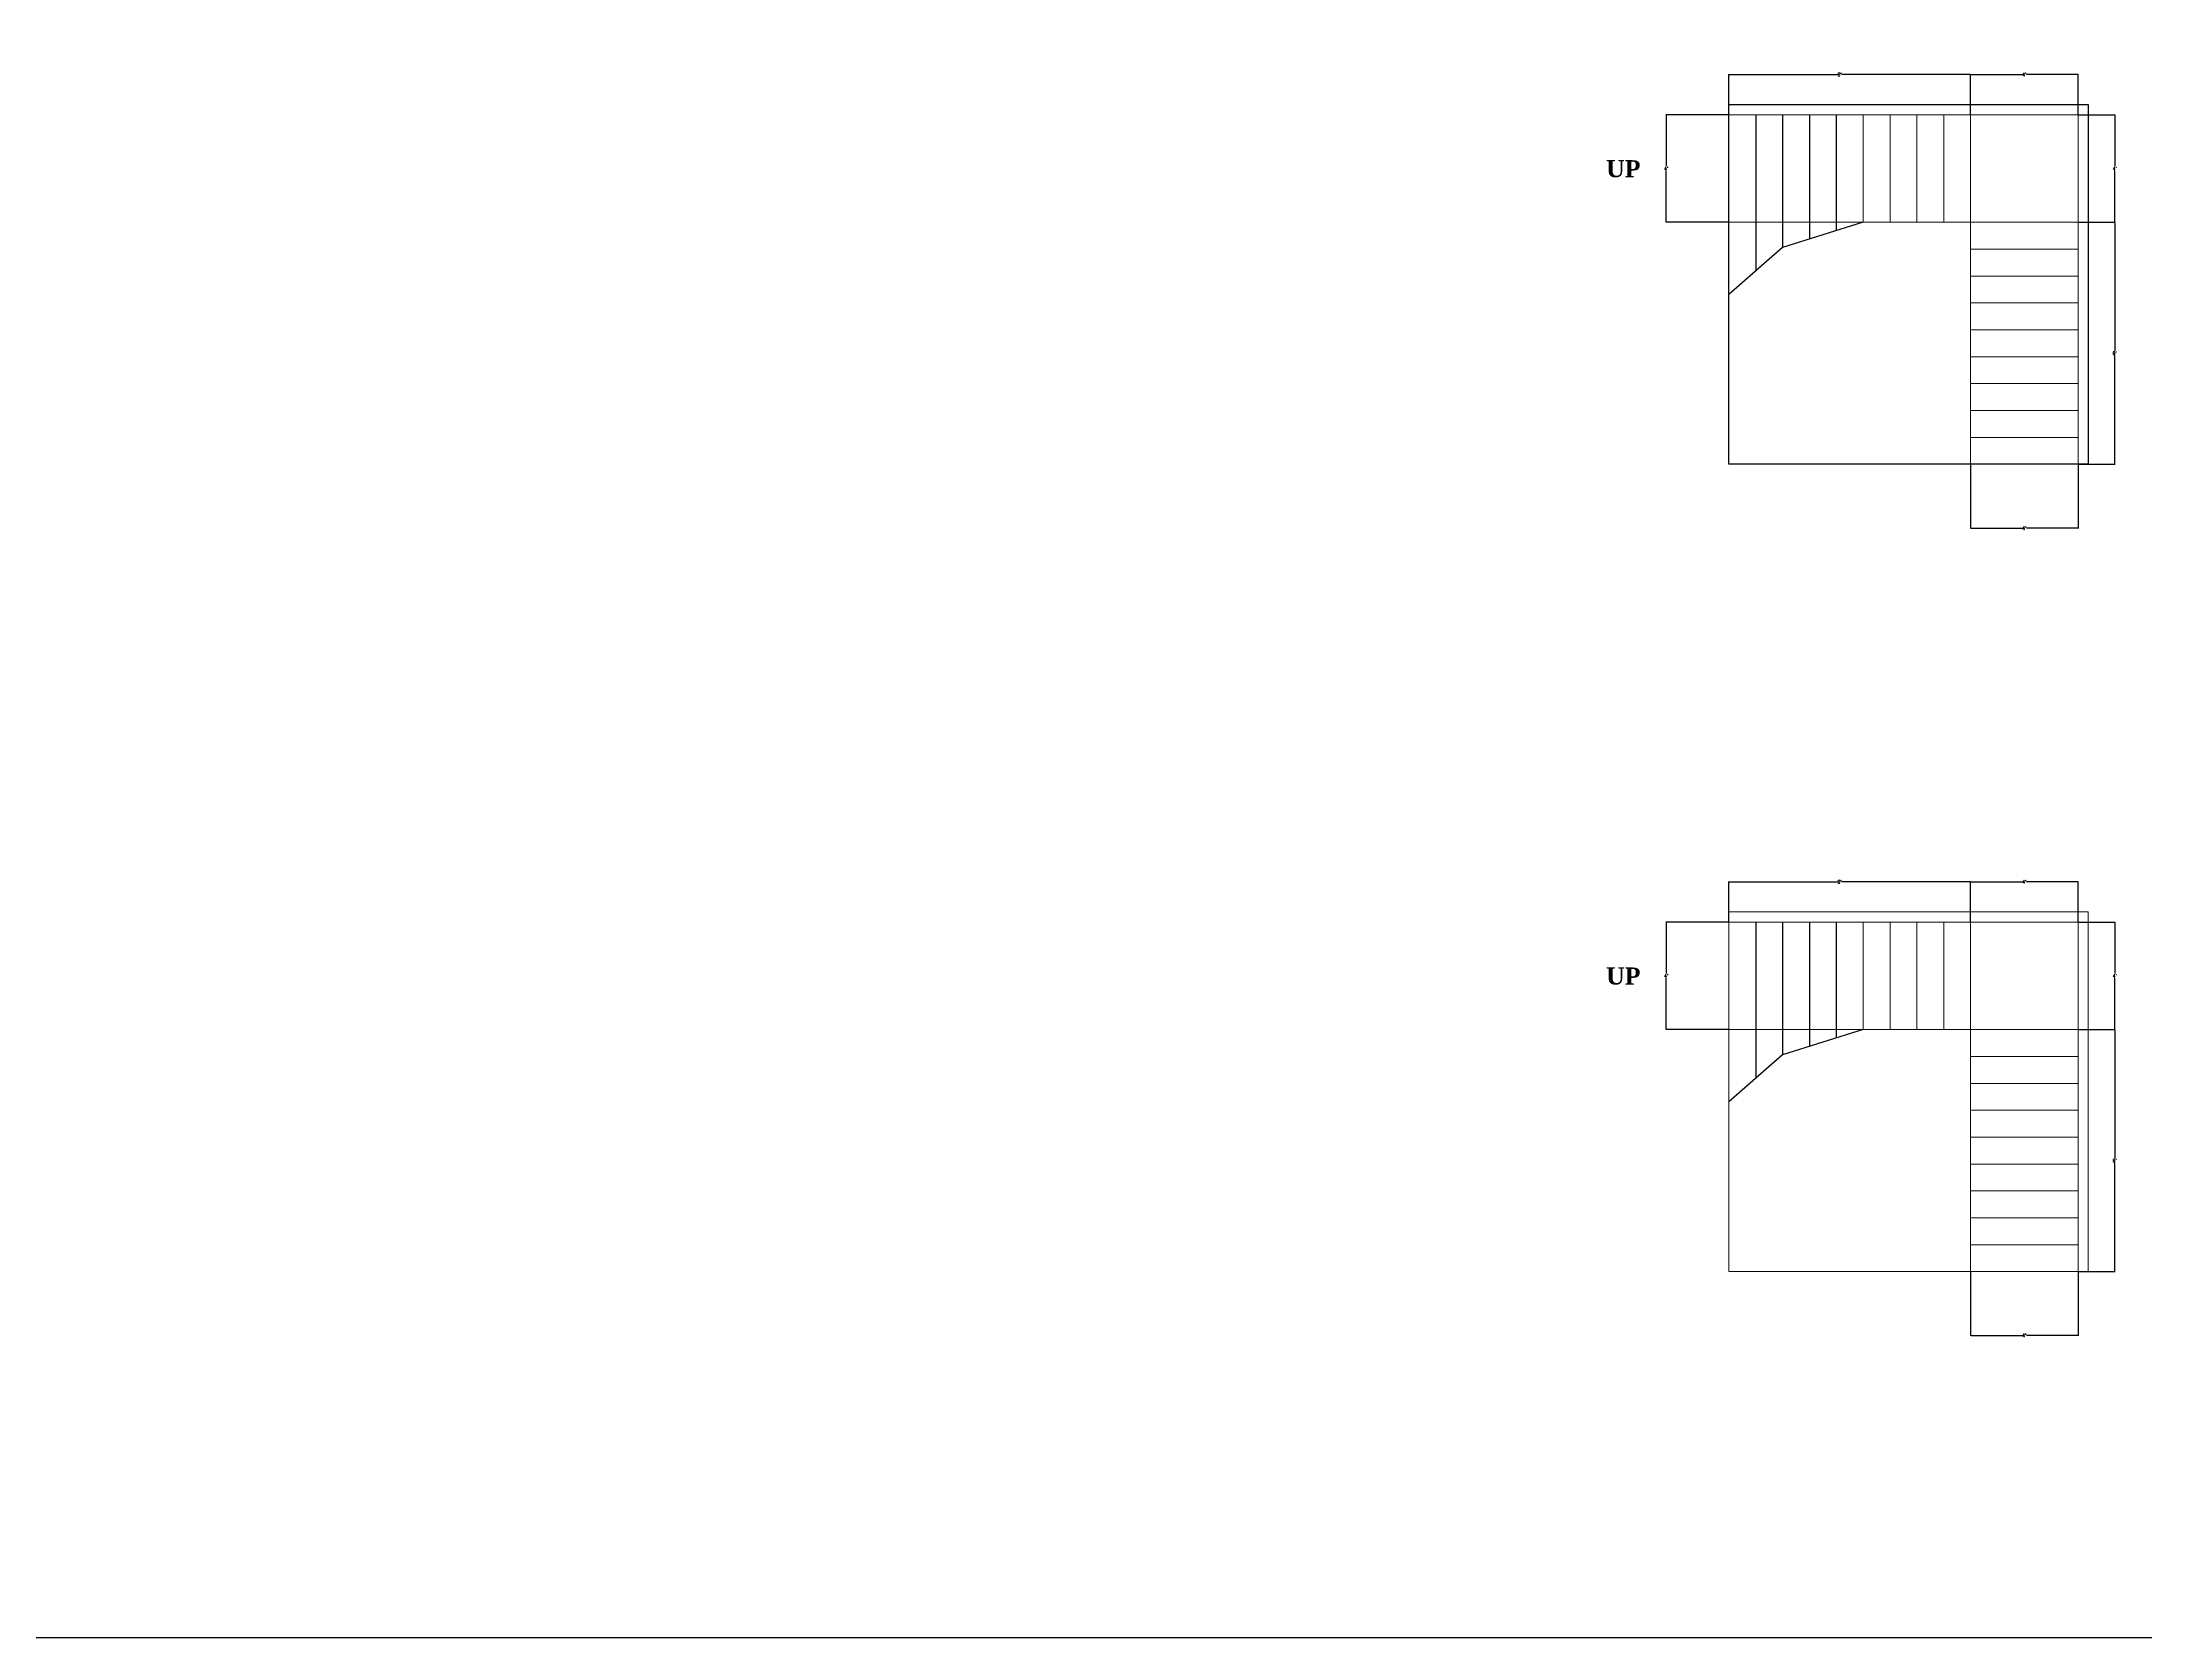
# Model space of a CAD drawing. Header units: feet. Extents: x -2086 to 4549, y -11457 to -6010.
# Drawn here: x 2847 to 3787, y -11457 to -10744 of the extents above; entities that cross this region are included whole.
import ezdxf

# ---------------------------------------------------------------- set-up
doc = ezdxf.new("R2010")
doc.units = ezdxf.units.FT
doc.header["$MEASUREMENT"] = 0
doc.layers.add('BLK_1_FLR_2_STAIR_1', color=7, linetype='Continuous', true_color=0xffffff, plot=False)
for name, color, linetype, lineweight in [('BLK_1_FLR_2_STAIR_1_FLIGHT_1', 7, 'Continuous', 0), ('BLK_1_FLR_2_STAIR_1_FLIGHT_2', 7, 'Continuous', 0), ('BLK_1_FLR_2_STAIR_1_LANDING_1', 7, 'Continuous', 0), ('BLK_1_FLR_2_STAIR_2', 7, 'Continuous', 0), ('BLK_1_FLR_2_STAIR_2_FLIGHT_2', 7, 'Continuous', 0), ('BLK_1_FLR_2_STAIR_2_LANDING_1', 7, 'Continuous', 0)]:
    doc.layers.add(name, color=color, linetype=linetype, lineweight=lineweight)
doc.layers.add('BLK_1_FLR_2_STAIR_2_FLIGHT_1', color=7, linetype='Continuous', lineweight=0, true_color=0xffffff)
doc.styles.add('MtXpl_Georgia', font='Georgia Bold.ttf')
doc.styles.get("Standard").update_dxf_attribs({"font": 'standard'})
doc.dimstyles.get("Standard").update_dxf_attribs({"dimtxt": 1.625, "dimasz": 0.18, "dimexe": 0.18, "dimexo": 0.0625, "dimgap": 0.09, "dimtad": 0, "dimtih": 1, "dimtoh": 1, "dimdec": 1, "dimzin": 0, "dimdsep": 46, "dimlunit": 4, "dimtxsty": 'standard', "dimcen": 0.09, "dimadec": 0, "dimazin": 0, "dimtfac": 1, "dimtdec": 1, "dimtofl": 0, "dimtmove": 0, "dimatfit": 3, "dimfxl": 1, "dimtolj": 1, "dimtzin": 0, "dimarcsym": 0})

# ---------------------------------------------------------------- blocks, each defined once
blk = doc.blocks.new('*D580')
at = {"layer": 'BLK_1_FLR_2_STAIR_1_FLIGHT_1', "color": 0, "lineweight": -2, "transparency": 16777216}
for p, q in [((3600.63, -10776.66), (3600.63, -10758.56)), ((3600.81, -10758.74), (3649.2, -10758.74)), ((3708.45, -10758.74), (3651.09, -10758.74)), ((3708.63, -10776.66), (3708.63, -10758.56))]:
    blk.add_line(p, q, dxfattribs=at)
at = {"layer": 'BLK_1_FLR_2_STAIR_1_FLIGHT_1', "color": 0, "transparency": 16777216}
for points in [[(3600.81, -10758.71), (3600.81, -10758.77), (3600.63, -10758.74)], [(3708.45, -10758.71), (3708.45, -10758.77), (3708.63, -10758.74)]]:
    blk.add_solid(points, dxfattribs=at)
at = {"layer": 'Defpoints', "color": 0, "transparency": 16777216}
for p in [(3708.63, -10758.74), (3600.63, -10776.72), (3708.63, -10776.72)]:
    blk.add_point(p, dxfattribs=at)
at = {"layer": 'BLK_1_FLR_2_STAIR_1_FLIGHT_1', "color": 0, "transparency": 16777216, "insert": (3650.15, -10758.74), "char_height": 1.625, "attachment_point": 5}
blk.add_mtext("\\A1;9'", dxfattribs=at)
blk = doc.blocks.new('*D581')
at = {"layer": 'BLK_1_FLR_2_STAIR_1_FLIGHT_1', "color": 0, "lineweight": -2, "transparency": 16777216}
for p, q in [((3600.57, -10776.72), (3572.51, -10776.72)), ((3572.69, -10776.9), (3572.69, -10799.66)), ((3572.69, -10824.54), (3572.69, -10801.77)), ((3600.57, -10824.72), (3572.51, -10824.72))]:
    blk.add_line(p, q, dxfattribs=at)
at = {"layer": 'BLK_1_FLR_2_STAIR_1_FLIGHT_1', "color": 0, "transparency": 16777216}
for points in [[(3572.66, -10776.9), (3572.72, -10776.9), (3572.69, -10776.72)], [(3572.66, -10824.54), (3572.72, -10824.54), (3572.69, -10824.72)]]:
    blk.add_solid(points, dxfattribs=at)
at = {"layer": 'Defpoints', "color": 0, "transparency": 16777216}
for p in [(3600.63, -10776.72), (3572.69, -10824.72), (3600.63, -10824.72)]:
    blk.add_point(p, dxfattribs=at)
at = {"layer": 'BLK_1_FLR_2_STAIR_1_FLIGHT_1', "color": 0, "transparency": 16777216, "insert": (3572.69, -10800.72), "char_height": 1.625, "attachment_point": 5}
blk.add_mtext("\\A1;4'", dxfattribs=at)
blk = doc.blocks.new('*D582')
at = {"layer": 'BLK_1_FLR_2_STAIR_1_FLIGHT_2', "color": 0, "lineweight": -2, "transparency": 16777216}
for p, q in [((3756.7, -10824.72), (3773.18, -10824.72)), ((3773, -10824.9), (3773, -10882.15)), ((3773, -10932.54), (3773, -10884.26)), ((3756.7, -10932.72), (3773.18, -10932.72))]:
    blk.add_line(p, q, dxfattribs=at)
at = {"layer": 'BLK_1_FLR_2_STAIR_1_FLIGHT_2', "color": 0, "transparency": 16777216}
for points in [[(3772.97, -10824.9), (3773.03, -10824.9), (3773, -10824.72)], [(3772.97, -10932.54), (3773.03, -10932.54), (3773, -10932.72)]]:
    blk.add_solid(points, dxfattribs=at)
at = {"layer": 'Defpoints', "color": 0, "transparency": 16777216}
for p in [(3756.63, -10824.72), (3773, -10824.72), (3756.63, -10932.72)]:
    blk.add_point(p, dxfattribs=at)
at = {"layer": 'BLK_1_FLR_2_STAIR_1_FLIGHT_2', "color": 0, "transparency": 16777216, "insert": (3773, -10883.21), "char_height": 1.625, "attachment_point": 5}
blk.add_mtext("\\A1;9'", dxfattribs=at)
blk = doc.blocks.new('*D583')
at = {"layer": 'BLK_1_FLR_2_STAIR_1_FLIGHT_2', "color": 0, "lineweight": -2, "transparency": 16777216}
for p, q in [((3708.63, -10932.78), (3708.63, -10961.44)), ((3756.63, -10932.78), (3756.63, -10961.44)), ((3708.81, -10961.26), (3731.69, -10961.26)), ((3756.45, -10961.26), (3733.57, -10961.26))]:
    blk.add_line(p, q, dxfattribs=at)
at = {"layer": 'BLK_1_FLR_2_STAIR_1_FLIGHT_2', "color": 0, "transparency": 16777216}
for points in [[(3708.81, -10961.23), (3708.81, -10961.29), (3708.63, -10961.26)], [(3756.45, -10961.23), (3756.45, -10961.29), (3756.63, -10961.26)]]:
    blk.add_solid(points, dxfattribs=at)
at = {"layer": 'Defpoints', "color": 0, "transparency": 16777216}
for p in [(3708.63, -10932.72), (3756.63, -10932.72), (3708.63, -10961.26)]:
    blk.add_point(p, dxfattribs=at)
at = {"layer": 'BLK_1_FLR_2_STAIR_1_FLIGHT_2', "color": 0, "transparency": 16777216, "insert": (3732.63, -10961.26), "char_height": 1.625, "attachment_point": 5}
blk.add_mtext("\\A1;4'", dxfattribs=at)
blk = doc.blocks.new('*D584')
at = {"layer": 'BLK_1_FLR_2_STAIR_1_LANDING_1', "color": 0, "lineweight": -2, "transparency": 16777216}
for p, q in [((3756.7, -10776.72), (3773.18, -10776.72)), ((3773, -10776.9), (3773, -10799.66)), ((3773, -10824.54), (3773, -10801.77)), ((3756.7, -10824.72), (3773.18, -10824.72))]:
    blk.add_line(p, q, dxfattribs=at)
at = {"layer": 'BLK_1_FLR_2_STAIR_1_LANDING_1', "color": 0, "transparency": 16777216}
for points in [[(3772.97, -10776.9), (3773.03, -10776.9), (3773, -10776.72)], [(3772.97, -10824.54), (3773.03, -10824.54), (3773, -10824.72)]]:
    blk.add_solid(points, dxfattribs=at)
at = {"layer": 'Defpoints', "color": 0, "transparency": 16777216}
for p in [(3756.63, -10776.72), (3773, -10776.72), (3756.63, -10824.72)]:
    blk.add_point(p, dxfattribs=at)
at = {"layer": 'BLK_1_FLR_2_STAIR_1_LANDING_1', "color": 0, "transparency": 16777216, "insert": (3773, -10800.72), "char_height": 1.625, "attachment_point": 5}
blk.add_mtext("\\A1;4'", dxfattribs=at)
blk = doc.blocks.new('*D585')
at = {"layer": 'BLK_1_FLR_2_STAIR_1_LANDING_1', "color": 0, "lineweight": -2, "transparency": 16777216}
for p, q in [((3708.63, -10776.66), (3708.63, -10758.56)), ((3708.81, -10758.74), (3731.69, -10758.74)), ((3756.45, -10758.74), (3733.57, -10758.74)), ((3756.63, -10776.66), (3756.63, -10758.56))]:
    blk.add_line(p, q, dxfattribs=at)
at = {"layer": 'BLK_1_FLR_2_STAIR_1_LANDING_1', "color": 0, "transparency": 16777216}
for points in [[(3708.81, -10758.71), (3708.81, -10758.77), (3708.63, -10758.74)], [(3756.45, -10758.71), (3756.45, -10758.77), (3756.63, -10758.74)]]:
    blk.add_solid(points, dxfattribs=at)
at = {"layer": 'Defpoints', "color": 0, "transparency": 16777216}
for p in [(3756.63, -10758.74), (3708.63, -10776.72), (3756.63, -10776.72)]:
    blk.add_point(p, dxfattribs=at)
at = {"layer": 'BLK_1_FLR_2_STAIR_1_LANDING_1', "color": 0, "transparency": 16777216, "insert": (3732.63, -10758.74), "char_height": 1.625, "attachment_point": 5}
blk.add_mtext("\\A1;4'", dxfattribs=at)
blk = doc.blocks.new('*D568')
at = {"layer": 'BLK_1_FLR_2_STAIR_2_FLIGHT_1', "color": 0, "lineweight": -2, "transparency": 16777216}
for p, q in [((3600.63, -11137.03), (3600.63, -11118.94)), ((3600.81, -11119.12), (3649.2, -11119.12)), ((3708.45, -11119.12), (3651.09, -11119.12)), ((3708.63, -11137.03), (3708.63, -11118.94))]:
    blk.add_line(p, q, dxfattribs=at)
at = {"layer": 'BLK_1_FLR_2_STAIR_2_FLIGHT_1', "color": 0, "transparency": 16777216}
for points in [[(3600.81, -11119.09), (3600.81, -11119.15), (3600.63, -11119.12)], [(3708.45, -11119.09), (3708.45, -11119.15), (3708.63, -11119.12)]]:
    blk.add_solid(points, dxfattribs=at)
at = {"layer": 'Defpoints', "color": 0, "transparency": 16777216}
for p in [(3708.63, -11119.12), (3600.63, -11137.1), (3708.63, -11137.1)]:
    blk.add_point(p, dxfattribs=at)
at = {"layer": 'BLK_1_FLR_2_STAIR_2_FLIGHT_1', "color": 0, "transparency": 16777216, "insert": (3650.15, -11119.12), "char_height": 1.625, "attachment_point": 5}
blk.add_mtext("\\A1;9'", dxfattribs=at)
blk = doc.blocks.new('*D569')
at = {"layer": 'BLK_1_FLR_2_STAIR_2_FLIGHT_1', "color": 0, "lineweight": -2, "transparency": 16777216}
for p, q in [((3600.57, -11137.1), (3572.51, -11137.1)), ((3572.69, -11137.28), (3572.69, -11160.04)), ((3572.69, -11184.92), (3572.69, -11162.15)), ((3600.57, -11185.1), (3572.51, -11185.1))]:
    blk.add_line(p, q, dxfattribs=at)
at = {"layer": 'BLK_1_FLR_2_STAIR_2_FLIGHT_1', "color": 0, "transparency": 16777216}
for points in [[(3572.66, -11137.28), (3572.72, -11137.28), (3572.69, -11137.1)], [(3572.66, -11184.92), (3572.72, -11184.92), (3572.69, -11185.1)]]:
    blk.add_solid(points, dxfattribs=at)
at = {"layer": 'Defpoints', "color": 0, "transparency": 16777216}
for p in [(3600.63, -11137.1), (3572.69, -11185.1), (3600.63, -11185.1)]:
    blk.add_point(p, dxfattribs=at)
at = {"layer": 'BLK_1_FLR_2_STAIR_2_FLIGHT_1', "color": 0, "transparency": 16777216, "insert": (3572.69, -11161.1), "char_height": 1.625, "attachment_point": 5}
blk.add_mtext("\\A1;4'", dxfattribs=at)
blk = doc.blocks.new('*D570')
at = {"layer": 'BLK_1_FLR_2_STAIR_2_FLIGHT_2', "color": 0, "lineweight": -2, "transparency": 16777216}
for p, q in [((3756.7, -11185.1), (3773.18, -11185.1)), ((3773, -11185.28), (3773, -11242.53)), ((3773, -11292.92), (3773, -11244.64)), ((3756.7, -11293.1), (3773.18, -11293.1))]:
    blk.add_line(p, q, dxfattribs=at)
at = {"layer": 'BLK_1_FLR_2_STAIR_2_FLIGHT_2', "color": 0, "transparency": 16777216}
for points in [[(3772.97, -11185.28), (3773.03, -11185.28), (3773, -11185.1)], [(3772.97, -11292.92), (3773.03, -11292.92), (3773, -11293.1)]]:
    blk.add_solid(points, dxfattribs=at)
at = {"layer": 'Defpoints', "color": 0, "transparency": 16777216}
for p in [(3756.63, -11185.1), (3773, -11185.1), (3756.63, -11293.1)]:
    blk.add_point(p, dxfattribs=at)
at = {"layer": 'BLK_1_FLR_2_STAIR_2_FLIGHT_2', "color": 0, "transparency": 16777216, "insert": (3773, -11243.58), "char_height": 1.625, "attachment_point": 5}
blk.add_mtext("\\A1;9'", dxfattribs=at)
blk = doc.blocks.new('*D571')
at = {"layer": 'BLK_1_FLR_2_STAIR_2_FLIGHT_2', "color": 0, "lineweight": -2, "transparency": 16777216}
for p, q in [((3708.63, -11293.16), (3708.63, -11321.81)), ((3756.63, -11293.16), (3756.63, -11321.81)), ((3708.81, -11321.63), (3731.69, -11321.63)), ((3756.45, -11321.63), (3733.57, -11321.63))]:
    blk.add_line(p, q, dxfattribs=at)
at = {"layer": 'BLK_1_FLR_2_STAIR_2_FLIGHT_2', "color": 0, "transparency": 16777216}
for points in [[(3708.81, -11321.6), (3708.81, -11321.66), (3708.63, -11321.63)], [(3756.45, -11321.6), (3756.45, -11321.66), (3756.63, -11321.63)]]:
    blk.add_solid(points, dxfattribs=at)
at = {"layer": 'Defpoints', "color": 0, "transparency": 16777216}
for p in [(3708.63, -11293.1), (3756.63, -11293.1), (3708.63, -11321.63)]:
    blk.add_point(p, dxfattribs=at)
at = {"layer": 'BLK_1_FLR_2_STAIR_2_FLIGHT_2', "color": 0, "transparency": 16777216, "insert": (3732.63, -11321.63), "char_height": 1.625, "attachment_point": 5}
blk.add_mtext("\\A1;4'", dxfattribs=at)
blk = doc.blocks.new('*D572')
at = {"layer": 'BLK_1_FLR_2_STAIR_2_LANDING_1', "color": 0, "lineweight": -2, "transparency": 16777216}
for p, q in [((3756.7, -11137.1), (3773.18, -11137.1)), ((3773, -11137.28), (3773, -11160.04)), ((3773, -11184.92), (3773, -11162.15)), ((3756.7, -11185.1), (3773.18, -11185.1))]:
    blk.add_line(p, q, dxfattribs=at)
at = {"layer": 'BLK_1_FLR_2_STAIR_2_LANDING_1', "color": 0, "transparency": 16777216}
for points in [[(3772.97, -11137.28), (3773.03, -11137.28), (3773, -11137.1)], [(3772.97, -11184.92), (3773.03, -11184.92), (3773, -11185.1)]]:
    blk.add_solid(points, dxfattribs=at)
at = {"layer": 'Defpoints', "color": 0, "transparency": 16777216}
for p in [(3756.63, -11137.1), (3773, -11137.1), (3756.63, -11185.1)]:
    blk.add_point(p, dxfattribs=at)
at = {"layer": 'BLK_1_FLR_2_STAIR_2_LANDING_1', "color": 0, "transparency": 16777216, "insert": (3773, -11161.1), "char_height": 1.625, "attachment_point": 5}
blk.add_mtext("\\A1;4'", dxfattribs=at)
blk = doc.blocks.new('*D573')
at = {"layer": 'BLK_1_FLR_2_STAIR_2_LANDING_1', "color": 0, "lineweight": -2, "transparency": 16777216}
for p, q in [((3708.63, -11137.03), (3708.63, -11118.94)), ((3708.81, -11119.12), (3731.69, -11119.12)), ((3756.45, -11119.12), (3733.57, -11119.12)), ((3756.63, -11137.03), (3756.63, -11118.94))]:
    blk.add_line(p, q, dxfattribs=at)
at = {"layer": 'BLK_1_FLR_2_STAIR_2_LANDING_1', "color": 0, "transparency": 16777216}
for points in [[(3708.81, -11119.09), (3708.81, -11119.15), (3708.63, -11119.12)], [(3756.45, -11119.09), (3756.45, -11119.15), (3756.63, -11119.12)]]:
    blk.add_solid(points, dxfattribs=at)
at = {"layer": 'Defpoints', "color": 0, "transparency": 16777216}
for p in [(3756.63, -11119.12), (3708.63, -11137.1), (3756.63, -11137.1)]:
    blk.add_point(p, dxfattribs=at)
at = {"layer": 'BLK_1_FLR_2_STAIR_2_LANDING_1', "color": 0, "transparency": 16777216, "insert": (3732.63, -11119.12), "char_height": 1.625, "attachment_point": 5}
blk.add_mtext("\\A1;4'", dxfattribs=at)

msp = doc.modelspace()

# ---------------------------------------------------------------- linework, layer by layer
at = {"color": 7}
for p, q in [((3612.63, -10776.72), (3612.63, -10846.51)), ((3624.63, -10776.72), (3624.63, -10836.03)), ((3636.63, -10776.72), (3636.63, -10832.26)), ((3648.63, -10776.72), (3648.63, -10828.49)), ((3612.63, -11137.1), (3612.63, -11206.89)), ((3624.63, -11137.1), (3624.63, -11196.4)), ((3636.63, -11137.1), (3636.63, -11192.63)), ((3648.63, -11137.1), (3648.63, -11188.87))]:
    msp.add_line(p, q, dxfattribs=at)
msp.add_lwpolyline([(-1223.89, -10565.82), (4548.57, -10565.82), (4548.57, -11456.63), (-1223.89, -11456.63), (-1223.89, -10565.82)], close=True)
for points in [[(3660.63, -10824.72), (3624.63, -10836.03), (3600.63, -10856.99)], [(3660.63, -11185.1), (3624.63, -11196.4), (3600.63, -11217.37)]]:
    msp.add_lwpolyline(points, dxfattribs=at)
at = {"layer": 'BLK_1_FLR_2_STAIR_1'}
msp.add_lwpolyline([(3600.63, -10772.19), (3761.16, -10772.19), (3761.16, -10932.72), (3600.63, -10932.72), (3600.63, -10776.72)], close=True, dxfattribs=at)
at = {"layer": 'BLK_1_FLR_2_STAIR_1_FLIGHT_1', "color": 3}
for p, q in [((3600.63, -10824.72), (3600.63, -10776.72)), ((3612.63, -10824.72), (3612.63, -10776.72)), ((3624.63, -10824.72), (3624.63, -10776.72)), ((3636.63, -10824.72), (3636.63, -10776.72)), ((3648.63, -10824.72), (3648.63, -10776.72)), ((3660.63, -10824.72), (3660.63, -10776.72)), ((3672.63, -10824.72), (3672.63, -10776.72)), ((3684.63, -10824.72), (3684.63, -10776.72)), ((3696.63, -10824.72), (3696.63, -10776.72)), ((3708.63, -10824.72), (3708.63, -10776.72))]:
    msp.add_line(p, q, dxfattribs=at)
at = {"layer": 'BLK_1_FLR_2_STAIR_1_FLIGHT_1'}
msp.add_lwpolyline([(3600.63, -10776.72), (3600.63, -10824.72), (3708.63, -10824.72), (3708.63, -10776.72), (3600.63, -10776.72)], close=True, dxfattribs=at)
at = {"layer": 'BLK_1_FLR_2_STAIR_1_FLIGHT_2', "color": 3}
for p, q in [((3708.63, -10824.72), (3756.63, -10824.72)), ((3708.63, -10836.72), (3756.63, -10836.72)), ((3708.63, -10848.72), (3756.63, -10848.72)), ((3708.63, -10860.72), (3756.63, -10860.72)), ((3708.63, -10872.72), (3756.63, -10872.72)), ((3708.63, -10884.72), (3756.63, -10884.72)), ((3756.63, -10896.72), (3708.63, -10896.72)), ((3756.63, -10908.72), (3708.63, -10908.72)), ((3756.63, -10920.72), (3708.63, -10920.72)), ((3756.63, -10932.72), (3708.63, -10932.72))]:
    msp.add_line(p, q, dxfattribs=at)
at = {"layer": 'BLK_1_FLR_2_STAIR_1_FLIGHT_2'}
msp.add_lwpolyline([(3708.63, -10932.72), (3708.63, -10824.72), (3756.63, -10824.72), (3756.63, -10932.72), (3708.63, -10932.72)], close=True, dxfattribs=at)
at = {"layer": 'BLK_1_FLR_2_STAIR_1_LANDING_1'}
msp.add_lwpolyline([(3708.63, -10776.72), (3756.63, -10776.72), (3756.63, -10824.72), (3708.63, -10824.72), (3708.63, -10776.72)], close=True, dxfattribs=at)
at = {"layer": 'BLK_1_FLR_2_STAIR_2'}
msp.add_lwpolyline([(3600.63, -11132.57), (3761.16, -11132.57), (3761.16, -11293.1), (3600.63, -11293.1), (3600.63, -11137.1)], close=True, dxfattribs=at)
at = {"layer": 'BLK_1_FLR_2_STAIR_2_FLIGHT_1', "color": 3}
for p, q in [((3600.63, -11185.1), (3600.63, -11137.1)), ((3612.63, -11185.1), (3612.63, -11137.1)), ((3624.63, -11185.1), (3624.63, -11137.1)), ((3636.63, -11185.1), (3636.63, -11137.1)), ((3648.63, -11185.1), (3648.63, -11137.1)), ((3660.63, -11185.1), (3660.63, -11137.1)), ((3672.63, -11185.1), (3672.63, -11137.1)), ((3684.63, -11185.1), (3684.63, -11137.1)), ((3696.63, -11185.1), (3696.63, -11137.1)), ((3708.63, -11185.1), (3708.63, -11137.1))]:
    msp.add_line(p, q, dxfattribs=at)
at = {"layer": 'BLK_1_FLR_2_STAIR_2_FLIGHT_1'}
msp.add_lwpolyline([(3600.63, -11137.1), (3600.63, -11185.1), (3708.63, -11185.1), (3708.63, -11137.1), (3600.63, -11137.1)], close=True, dxfattribs=at)
at = {"layer": 'BLK_1_FLR_2_STAIR_2_FLIGHT_2', "color": 3}
for p, q in [((3708.63, -11185.1), (3756.63, -11185.1)), ((3708.63, -11197.1), (3756.63, -11197.1)), ((3708.63, -11209.1), (3756.63, -11209.1)), ((3708.63, -11221.1), (3756.63, -11221.1)), ((3708.63, -11233.1), (3756.63, -11233.1)), ((3708.63, -11245.1), (3756.63, -11245.1)), ((3756.63, -11257.1), (3708.63, -11257.1)), ((3756.63, -11269.1), (3708.63, -11269.1)), ((3756.63, -11281.1), (3708.63, -11281.1)), ((3756.63, -11293.1), (3708.63, -11293.1))]:
    msp.add_line(p, q, dxfattribs=at)
at = {"layer": 'BLK_1_FLR_2_STAIR_2_FLIGHT_2'}
msp.add_lwpolyline([(3708.63, -11293.1), (3708.63, -11185.1), (3756.63, -11185.1), (3756.63, -11293.1), (3708.63, -11293.1)], close=True, dxfattribs=at)
at = {"layer": 'BLK_1_FLR_2_STAIR_2_LANDING_1'}
msp.add_lwpolyline([(3708.63, -11137.1), (3756.63, -11137.1), (3756.63, -11185.1), (3708.63, -11185.1), (3708.63, -11137.1)], close=True, dxfattribs=at)

# ---------------------------------------------------------------- texts
at = {"style": 'MtXpl_Georgia'}
for p in [(3545.85, -10804.59), (3545.85, -11164.97)]:
    msp.add_text('UP', height=7.618, dxfattribs=at).set_placement(p)

# ---------------------------------------------------------------- dimensions: what is measured, and where the dimension line sits
at = {"layer": 'BLK_1_FLR_2_STAIR_1_FLIGHT_1', "color": 1}
dim = msp.add_linear_dim(base=(3708.63, -10758.74), p1=(3600.63, -10776.72), p2=(3708.63, -10776.72), dimstyle='Standard', dxfattribs=at)
dim.commit()
dim.dimension.update_dxf_attribs({"geometry": '*D580', "text_midpoint": (3650.15, -10758.74), "dimtype": 160})
at = {"layer": 'BLK_1_FLR_2_STAIR_1_FLIGHT_1', "color": 2}
dim = msp.add_linear_dim(base=(3572.69, -10824.72), p1=(3600.63, -10776.72), p2=(3600.63, -10824.72), angle=90, dimstyle='Standard', dxfattribs=at)
dim.commit()
dim.dimension.update_dxf_attribs({"geometry": '*D581', "text_midpoint": (3572.69, -10800.72)})
at = {"layer": 'BLK_1_FLR_2_STAIR_1_FLIGHT_2', "color": 1}
dim = msp.add_linear_dim(base=(3773, -10824.72), p1=(3756.63, -10932.72), p2=(3756.63, -10824.72), angle=90, dimstyle='Standard', dxfattribs=at)
dim.commit()
dim.dimension.update_dxf_attribs({"geometry": '*D582', "text_midpoint": (3773, -10883.21), "dimtype": 160})
at = {"layer": 'BLK_1_FLR_2_STAIR_1_FLIGHT_2', "color": 2}
dim = msp.add_linear_dim(base=(3708.63, -10961.26), p1=(3756.63, -10932.72), p2=(3708.63, -10932.72), angle=180, dimstyle='Standard', dxfattribs=at)
dim.commit()
dim.dimension.update_dxf_attribs({"geometry": '*D583', "text_midpoint": (3732.63, -10961.26)})
at = {"layer": 'BLK_1_FLR_2_STAIR_1_LANDING_1', "color": 1}
dim = msp.add_linear_dim(base=(3756.63, -10758.74), p1=(3708.63, -10776.72), p2=(3756.63, -10776.72), dimstyle='Standard', dxfattribs=at)
dim.commit()
dim.dimension.update_dxf_attribs({"geometry": '*D585', "text_midpoint": (3732.63, -10758.74), "dimtype": 160})
at = {"layer": 'BLK_1_FLR_2_STAIR_1_LANDING_1', "color": 2}
dim = msp.add_linear_dim(base=(3773, -10776.72), p1=(3756.63, -10824.72), p2=(3756.63, -10776.72), angle=90, dimstyle='Standard', dxfattribs=at)
dim.commit()
dim.dimension.update_dxf_attribs({"geometry": '*D584', "text_midpoint": (3773, -10800.72)})
at = {"layer": 'BLK_1_FLR_2_STAIR_2_FLIGHT_1', "color": 1}
dim = msp.add_linear_dim(base=(3708.63, -11119.12), p1=(3600.63, -11137.1), p2=(3708.63, -11137.1), dimstyle='Standard', dxfattribs=at)
dim.commit()
dim.dimension.update_dxf_attribs({"geometry": '*D568', "text_midpoint": (3650.15, -11119.12), "dimtype": 160})
at = {"layer": 'BLK_1_FLR_2_STAIR_2_FLIGHT_1', "color": 2}
dim = msp.add_linear_dim(base=(3572.69, -11185.1), p1=(3600.63, -11137.1), p2=(3600.63, -11185.1), angle=90, dimstyle='Standard', dxfattribs=at)
dim.commit()
dim.dimension.update_dxf_attribs({"geometry": '*D569', "text_midpoint": (3572.69, -11161.1)})
at = {"layer": 'BLK_1_FLR_2_STAIR_2_FLIGHT_2', "color": 1}
dim = msp.add_linear_dim(base=(3773, -11185.1), p1=(3756.63, -11293.1), p2=(3756.63, -11185.1), angle=90, dimstyle='Standard', dxfattribs=at)
dim.commit()
dim.dimension.update_dxf_attribs({"geometry": '*D570', "text_midpoint": (3773, -11243.58), "dimtype": 160})
at = {"layer": 'BLK_1_FLR_2_STAIR_2_FLIGHT_2', "color": 2}
dim = msp.add_linear_dim(base=(3708.63, -11321.63), p1=(3756.63, -11293.1), p2=(3708.63, -11293.1), angle=180, dimstyle='Standard', dxfattribs=at)
dim.commit()
dim.dimension.update_dxf_attribs({"geometry": '*D571', "text_midpoint": (3732.63, -11321.63)})
at = {"layer": 'BLK_1_FLR_2_STAIR_2_LANDING_1', "color": 1}
dim = msp.add_linear_dim(base=(3756.63, -11119.12), p1=(3708.63, -11137.1), p2=(3756.63, -11137.1), dimstyle='Standard', dxfattribs=at)
dim.commit()
dim.dimension.update_dxf_attribs({"geometry": '*D573', "text_midpoint": (3732.63, -11119.12), "dimtype": 160})
at = {"layer": 'BLK_1_FLR_2_STAIR_2_LANDING_1', "color": 2}
dim = msp.add_linear_dim(base=(3773, -11137.1), p1=(3756.63, -11185.1), p2=(3756.63, -11137.1), angle=90, dimstyle='Standard', dxfattribs=at)
dim.commit()
dim.dimension.update_dxf_attribs({"geometry": '*D572', "text_midpoint": (3773, -11161.1)})

doc.saveas('drawing.dxf')
